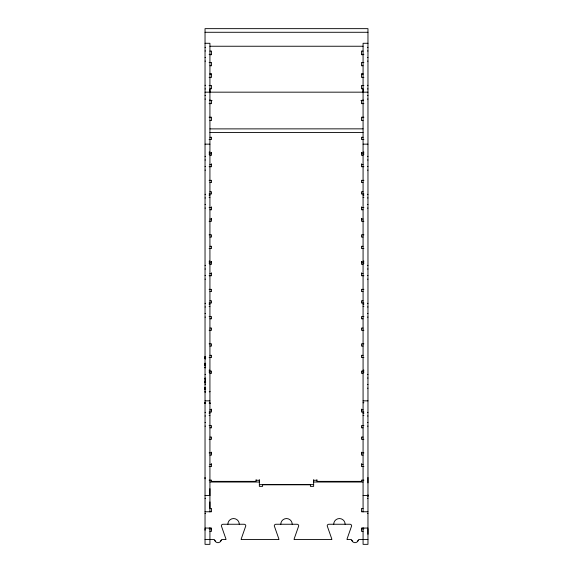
<?xml version="1.0" encoding="UTF-8"?>
<svg xmlns="http://www.w3.org/2000/svg" width="573" height="573" viewBox="0 0 573 573"><rect width="100%" height="100%" fill="white"/><g stroke="black" fill="none" stroke-linecap="round" stroke-linejoin="round"><path stroke-width="0.86" d="M205.034 530.226L205.034 528.872M205.034 478.813L205.034 477.459M209.926 92.167L209.926 88.772L211.552 88.772L211.552 85.513L209.109 85.513M209.926 501.884L209.919 508.502L211.552 508.502L211.552 511.761L205.034 511.761M209.926 495.265L209.926 488.647M363.074 92.167L363.081 88.772L361.448 88.772L361.448 85.513L363.891 85.513M367.966 528.872L367.966 534.301M367.966 496.562L367.966 494.814M367.966 477.459L367.966 482.889M220.584 541.406L221.271 540.117M357.645 541.406L358.333 540.117M205.034 356.435L205.643 356.721L205.034 356.721L205.643 357.051L205.034 357.402L205.643 357.402L205.034 357.745L205.643 358.089L205.034 358.089L205.643 358.404L205.034 358.404L205.643 358.684L205.034 358.899M205.034 365.051L205.643 365.051L205.034 364.7L205.643 364.7L205.034 364.349L205.643 363.69L205.034 363.411L205.643 363.411L205.034 363.196M205.034 365.66L205.643 365.373L205.034 365.373M205.034 389.876L205.643 389.59L205.034 389.268L205.643 389.268M205.643 381.962L205.034 381.962L205.643 382.306L205.034 382.306L205.643 382.621L205.034 383.115M205.034 367.845L205.643 367.408M205.034 392.061L205.643 391.481M205.034 367.773L205.643 367.537L205.034 367.537M205.034 391.989L205.643 391.753M360.947 100.64L363.404 100.067M205.034 32.281L367.966 32.281M205.034 43.283L209.926 43.283L209.926 511.976M367.966 43.283L363.074 43.283L363.074 511.976M209.926 46.241L363.081 46.241M209.926 51.09L211.552 51.09L211.552 54.349L209.109 54.349M363.081 51.09L361.448 51.09L361.448 54.349L363.891 54.349M209.919 54.707L211.552 54.707M361.448 54.707L363.074 54.707M209.109 62.493L211.552 62.493L211.552 65.752L209.926 65.752M363.891 62.493L361.448 62.493L361.448 65.752L363.081 65.752M209.919 73.903L211.552 73.903M361.448 73.903L363.074 73.903M209.926 74.103L211.552 74.103L211.552 77.362L209.109 77.362M363.081 74.103L361.448 74.103L361.448 77.362L363.891 77.362M205.034 92.167L367.966 92.167M209.919 100.375L211.552 100.375L211.552 103.634L209.109 103.634M363.074 100.375L361.448 100.375L361.448 103.634L363.891 103.634M209.109 117.214L211.552 117.214L211.552 120.473L209.919 120.473M363.891 117.214L361.448 117.214L361.448 120.473L363.074 120.473M209.919 128.889L363.074 128.853M209.926 132.485L363.074 132.485M209.926 137.276L211.552 137.276L211.552 139.454L209.109 139.454M363.074 137.276L361.448 137.276L361.448 139.454L363.891 139.454M205.034 144.152L209.926 144.152M363.074 144.152L367.966 144.152M209.109 152.11L209.926 152.11M363.074 152.11L363.891 152.11M209.109 153.084L211.552 153.084M361.448 153.084L363.891 153.084M209.109 154.295L209.926 154.295M363.074 154.295L363.891 154.295M209.926 155.262L211.552 155.262L211.552 152.354M363.074 155.262L361.448 155.262L361.448 152.354M209.926 164.53L211.552 164.53M361.448 164.53L363.074 164.53M209.109 166.707L211.552 166.707L211.552 163.806M363.891 166.707L361.448 166.707L361.448 163.806M209.109 180.337L211.552 180.337L211.552 182.515L209.926 182.515M363.891 180.337L361.448 180.337L361.448 182.515L363.074 182.515M209.926 191.783L211.552 191.783L211.552 193.968L209.109 193.968M363.074 191.783L361.448 191.783L361.448 193.968L363.891 193.968M209.109 195.178L209.926 195.178M363.074 195.178L363.891 195.178M209.109 197.356L209.926 197.356M363.074 197.356L363.891 197.356M209.109 207.591L211.552 207.591M361.448 207.591L363.891 207.591M209.926 209.775L211.552 209.775L211.552 206.867M363.074 209.775L361.448 209.775L361.448 206.867M209.926 219.044L211.552 219.044M361.448 219.044L363.074 219.044M209.109 221.221L211.552 221.221L211.552 218.313M363.891 221.221L361.448 221.221L361.448 218.313M209.109 234.851L211.552 234.851L211.552 237.029L209.926 237.029M363.891 234.851L361.448 234.851L361.448 237.029L363.074 237.029M209.926 246.297L211.552 246.297L211.552 248.474L209.109 248.474M363.074 246.297L361.448 246.297L361.448 248.474L363.891 248.474M209.109 261.138L209.926 261.138M363.074 261.138L363.891 261.138M209.109 262.105L211.552 262.105M361.448 262.105L363.891 262.105M209.109 263.315L209.926 263.315M363.074 263.315L363.891 263.315M209.926 264.282L211.552 264.282L211.552 261.381M363.074 264.282L361.448 264.282L361.448 261.381M209.926 273.55L211.552 273.55M361.448 273.55L363.074 273.55M209.109 275.735L211.552 275.735L211.552 272.827M363.891 275.735L361.448 275.735L361.448 272.827M209.109 289.358L211.552 289.358L211.552 291.542L209.926 291.542M363.891 289.358L361.448 289.358L361.448 291.542L363.074 291.542M209.926 300.811L211.552 300.811L211.552 302.988L209.109 302.988M363.074 300.811L361.448 300.811L361.448 302.988L363.891 302.988M209.109 304.199L209.926 304.199M363.074 304.199L363.891 304.199M209.109 306.376L209.926 306.376M363.074 306.376L363.891 306.376M209.109 316.618L211.552 316.618L211.552 318.796L209.926 318.796M363.891 316.618L361.448 316.618L361.448 318.796L363.074 318.796M209.926 328.064L211.552 328.064L211.552 330.241L209.109 330.241M363.074 328.064L361.448 328.064L361.448 330.241L363.891 330.241M209.109 343.872L211.552 343.872L211.552 346.049L209.926 346.049M363.891 343.872L361.448 343.872L361.448 346.049L363.074 346.049M209.926 355.317L211.552 355.317L211.552 357.502L209.109 357.502M363.074 355.317L361.448 355.317L361.448 357.502L363.891 357.502M205.034 357.051L205.643 357.051M205.034 357.745L205.643 357.745M205.034 358.684L205.643 358.684M205.034 363.69L205.643 363.69M205.034 364.349L205.643 364.349M205.034 367.408L205.643 367.365M209.109 370.158L209.926 370.158M363.074 370.158L363.891 370.158M209.109 371.125L211.552 371.125L211.552 373.31L209.926 373.31M363.891 371.125L361.448 371.125L361.448 373.31L363.074 373.31M209.109 372.335L209.926 372.335M363.074 372.335L363.891 372.335M205.034 378.903L205.643 379.075L205.034 379.054L205.643 378.71L205.034 378.466M205.034 381.267L205.643 381.267L205.034 380.651M205.034 381.618L205.643 381.618M205.034 382.621L205.643 382.621M205.034 387.627L205.643 387.627L205.034 387.412M205.034 387.907L205.643 387.907M205.643 388.229L205.034 388.229A1.633 1.089 0 0 1 205.385 388.193M205.034 388.566L205.643 388.566M205.034 388.917L205.643 388.917M205.034 389.59L205.643 389.59M205.034 391.452L205.643 391.452M209.31 391.581L209.926 391.581M209.31 391.753L209.926 391.753M205.034 400.849L209.926 400.849M363.074 400.849L367.966 400.849M363.074 402.755L363.891 402.755M205.034 402.926L205.643 402.926L205.034 402.683M209.31 402.926L209.926 402.926M209.31 402.991L209.926 402.991M205.034 403.163L205.643 403.12L205.034 402.755M209.31 403.163L209.926 403.12M205.034 403.27L205.643 403.249M209.31 403.27L209.926 403.249M205.034 403.292L205.643 403.292M209.31 403.292L209.926 403.292M209.926 409.831L211.552 409.831M361.448 409.831L363.074 409.831M209.109 412.008L211.552 412.008L211.552 409.108M363.891 412.008L361.448 412.008L361.448 409.108M209.109 413.219L209.926 413.219M363.074 413.219L363.891 413.219M209.109 415.404L209.926 415.404M363.074 415.404L363.891 415.404M209.109 425.639L211.552 425.639L211.552 427.816L209.926 427.816M363.891 425.639L361.448 425.639L361.448 427.816L363.074 427.816M209.926 437.084L211.552 437.084L211.552 439.269L209.109 439.269M363.074 437.084L361.448 437.084L361.448 439.269L363.891 439.269M209.109 452.892L211.552 452.892M361.448 452.892L363.891 452.892M209.926 455.077L211.552 455.077L211.552 452.169M363.074 455.077L361.448 455.077L361.448 452.169M209.926 464.338L211.552 464.338M361.448 464.338L363.074 464.338M209.109 466.522L211.552 466.522L211.552 463.614M363.891 466.522L361.448 466.522L361.448 463.614M209.109 480.153L211.552 480.153L211.552 481.37L256.088 481.37L256.088 479.673M363.891 480.153L361.448 480.153L361.448 481.37L316.912 481.37L316.912 479.673M256.088 480.274L259.347 480.274M313.653 480.274L316.912 480.274M209.926 482.022L259.347 482.022M313.653 482.022L363.074 482.022M259.347 484.636L313.653 484.636M205.034 495.509L209.926 495.509M363.074 495.509L367.966 495.509M363.074 508.502L361.448 508.502L361.448 511.761L367.966 511.761M205.034 528.055L211.552 528.055L211.552 531.314L209.919 531.314M367.966 528.055L361.448 528.055L361.448 531.314L363.074 531.314M209.109 528.872L211.552 528.872M361.448 528.872L363.891 528.872M205.034 539.465L213.357 539.458A1.626 1.626 0 0 1 214.896 540.547A3.259 3.259 0 0 0 221.042 540.547A1.626 1.626 0 0 1 222.575 539.458L226.013 539.458A1.626 1.626 0 0 0 225.941 538.992L221.357 525.878A1.633 1.633 0 0 1 222.983 524.252L244.162 524.252A1.626 1.626 0 0 1 245.796 525.878L241.204 538.992A1.633 1.633 0 0 0 241.14 539.458L278.936 539.458A1.626 1.626 0 0 0 278.872 538.992L274.281 525.878A1.626 1.626 0 0 1 275.907 524.252L297.093 524.252A1.626 1.626 0 0 1 298.719 525.878L294.128 538.992A1.626 1.626 0 0 0 294.064 539.458L331.86 539.458A1.633 1.633 0 0 0 331.796 538.992L327.204 525.878A1.626 1.626 0 0 1 328.838 524.252L350.017 524.252A1.626 1.626 0 0 1 351.643 525.878L347.059 538.992A1.633 1.633 0 0 0 346.987 539.458L350.425 539.458A1.626 1.626 0 0 1 351.958 540.547A3.259 3.259 0 0 0 358.104 540.547A1.626 1.626 0 0 1 359.643 539.458L367.966 539.465M209.596 100.067L212.053 100.64M205.034 378.538L205.643 378.774M351.729 540.117L352.416 541.406M214.667 540.117L215.355 541.406M363.074 527.611L363.074 544.35L367.966 544.35L367.966 28.65L205.034 28.65L205.034 544.35L209.926 544.35L209.926 527.611M313.653 479.673L313.653 486.37L310.394 486.37L310.394 484.737L262.606 484.737L262.606 486.37L259.347 486.37L259.347 479.673M333.722 524.252A5.701 5.701 0 0 1 339.424 518.551A5.701 5.701 0 0 1 345.125 524.252M280.799 524.252A5.701 5.701 0 0 1 286.5 518.551A5.701 5.701 0 0 1 292.201 524.252M227.875 524.252A5.701 5.701 0 0 1 233.576 518.551A5.701 5.701 0 0 1 239.278 524.252M205.385 47.323A1.626 1.089 0 0 1 205.034 47.344M205.385 50.954A1.626 1.089 0 0 1 205.034 50.983M205.034 57.472A1.626 1.089 0 0 1 205.385 57.493M205.034 61.103A1.626 1.089 0.1 0 1 205.385 61.132M205.385 88.915A1.626 1.089 0 0 1 205.034 88.937M205.385 85.284A1.626 1.096 0 0 1 205.034 85.313M205.034 95.426A1.626 1.089 0 0 1 205.385 95.447M205.034 99.065A1.633 1.089 0.1 0 1 205.385 99.086M367.615 95.447A1.626 1.096 0 0 1 367.966 95.426M367.615 99.079A1.626 1.096 0 0 1 367.966 99.057M367.966 85.313A1.626 1.096 -0.1 0 1 367.615 85.284M367.966 88.937A1.626 1.096 0 0 1 367.615 88.915M367.615 61.125A1.626 1.096 0 0 1 367.966 61.096M367.615 57.486A1.626 1.096 0 0 1 367.966 57.465M367.966 47.351A1.626 1.096 0 0 1 367.615 47.323M367.966 50.983A1.626 1.096 0 0 1 367.615 50.954M205.385 194.304A1.626 1.096 0 0 1 205.034 194.333M205.385 197.936A1.626 1.096 0 0 1 205.034 197.964M205.034 204.446A1.626 1.089 0 0 1 205.385 204.475M205.034 208.078A1.626 1.096 -0.1 0 1 205.385 208.106M367.615 204.475A1.626 1.089 0 0 1 367.966 204.446M367.615 208.106A1.626 1.096 0 0 1 367.966 208.078M367.966 194.326A1.626 1.089 0 0 1 367.615 194.304M367.966 197.957A1.633 1.089 0.1 0 1 367.615 197.929M367.615 170.145A1.626 1.089 0 0 1 367.966 170.124M367.615 166.514A1.626 1.089 0 0 1 367.966 166.492M367.966 156.365A1.626 1.089 0 0 1 367.615 156.343M367.966 159.996A1.626 1.089 0.1 0 1 367.615 159.974M205.385 156.343A1.626 1.096 0 0 1 205.034 156.372M205.385 159.982A1.626 1.096 0 0 1 205.034 160.003M205.034 166.492A1.626 1.096 0 0 1 205.385 166.514M205.034 170.117A1.626 1.096 -0.1 0 1 205.385 170.145M205.385 303.325A1.626 1.089 0 0 1 205.034 303.353M205.385 306.956A1.633 1.089 0 0 1 205.034 306.985M205.034 313.474A1.626 1.089 0 0 1 205.385 313.495M205.034 317.105A1.626 1.089 0 0 1 205.385 317.127M367.615 313.503A1.626 1.089 0 0 1 367.966 313.474M367.615 317.127A1.626 1.096 0 0 1 367.966 317.098M367.966 303.353A1.626 1.089 0 0 1 367.615 303.325M367.966 306.985A1.633 1.089 0 0 1 367.615 306.956M367.615 279.173A1.633 1.089 0 0 1 367.966 279.144M367.615 275.534A1.626 1.089 0 0 1 367.966 275.513M367.966 265.392A1.626 1.089 0 0 1 367.615 265.363M367.966 269.024A1.633 1.089 0 0 1 367.615 268.995M205.385 265.371A1.633 1.096 0 0 1 205.034 265.392M205.385 269.002A1.626 1.089 0 0 1 205.034 269.024M205.034 275.513A1.626 1.089 0 0 1 205.385 275.534M205.034 279.144A1.626 1.089 0 0 1 205.385 279.173M205.385 412.345A1.633 1.089 0 0 1 205.034 412.374M205.385 415.977A1.633 1.089 0 0 1 205.034 416.005M205.034 422.494A1.633 1.089 0 0 1 205.385 422.523M205.034 426.126A1.633 1.089 0 0 1 205.385 426.154M367.615 422.523A1.633 1.089 0 0 1 367.966 422.494M367.615 426.154A1.633 1.089 0 0 1 367.966 426.126M367.966 412.374A1.626 1.089 0 0 1 367.615 412.345M367.966 416.005A1.626 1.089 0 0 1 367.615 415.977M367.615 388.193A1.633 1.089 0 0 1 367.966 388.165M367.615 384.562A1.633 1.089 0 0 1 367.966 384.533M367.966 374.413A1.626 1.089 0 0 1 367.615 374.391M367.966 378.044A1.626 1.089 0 0 1 367.615 378.022M205.385 374.391A1.633 1.096 0 0 1 205.034 374.42M205.385 378.022A1.633 1.089 0 0 1 205.034 378.044M205.034 384.533A1.626 1.089 0 0 1 205.385 384.562M367.615 513.48A1.626 1.626 0 0 1 367.966 513.444M367.966 498.317A1.626 1.626 0 0 1 367.615 498.281M205.385 498.281A1.633 1.633 0 0 1 205.034 498.317M205.034 513.444A1.633 1.633 0 0 1 205.385 513.48M205.643 379.032L205.034 379.075L205.643 379.054M205.643 367.236L205.034 367.236L205.643 367.264"/></g></svg>
